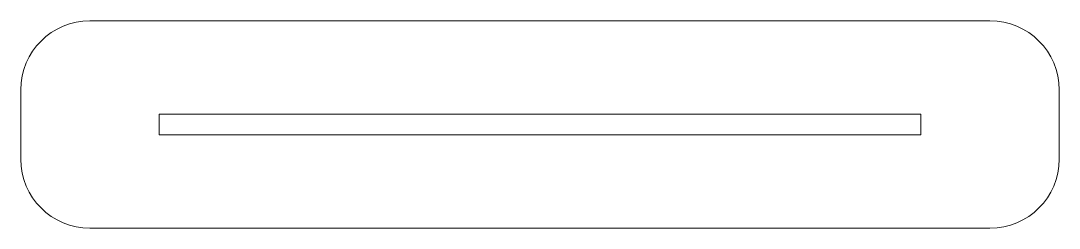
# Model space of a CAD drawing. Header units: millimetres. Extents: x 0 to 150, y -30 to 0.
import ezdxf

# ---------------------------------------------------------------- set-up
doc = ezdxf.new("R2010")
doc.units = ezdxf.units.MM

msp = doc.modelspace()

# ---------------------------------------------------------------- linework, layer by layer
at = {"color": 7, "linetype": 'Continuous', "lineweight": 15}
for p, q in [((10, 0), (140, 0)), ((0, -20), (0, -10)), ((150, -10), (150, -20)), ((20, -13.5), (130, -13.5)), ((20, -16.5), (20, -13.5)), ((130, -13.5), (130, -16.5)), ((130, -16.5), (20, -16.5)), ((140, -30), (10, -30))]:
    msp.add_line(p, q, dxfattribs=at)
for centre, start, end in [((10, -10), 90, 180), ((140, -10), 0, 90), ((10, -20), 180, 270), ((140, -20), 270, 0)]:
    msp.add_arc(centre, 10, start, end, dxfattribs=at)

doc.saveas('drawing.dxf')
